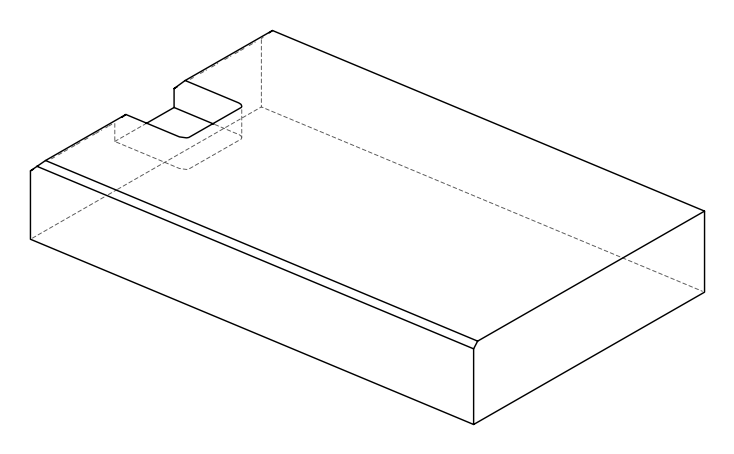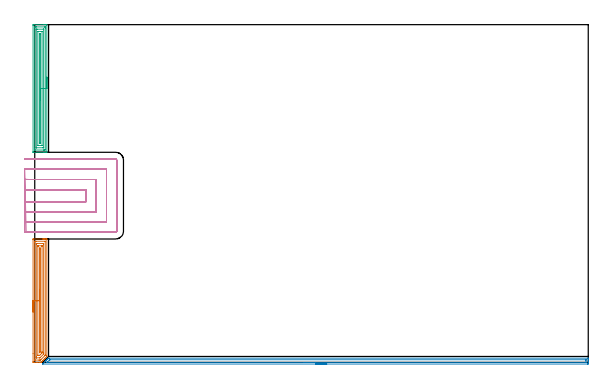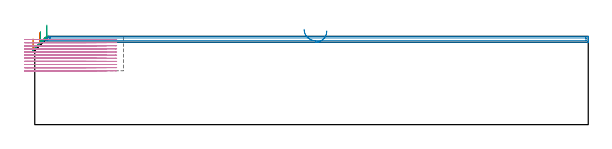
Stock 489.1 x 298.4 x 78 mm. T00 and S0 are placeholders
(PLAN: 4 operations, 1 tool changes, 37.9 min)
(1 AREA_MILL | FG_CHAMFER_SURFACE | UGT0205_001 | 4.52 min | 8607 mm3)
(2 AREA_MILL_1 | FG_CHAMFER_SURFACE_1 | UGT0205_001 | 7.87 min | 6467 mm3)
(3 AREA_MILL_2 | FG_CHAMFER_SURFACE_2 | UGT0205_001 | 4.72 min | 8883 mm3)
(4 MILL_SLOT | SLOT_PARTIAL_RECTANGULAR | NXT0201_011 | Follow Part, ap 3, ae 75% | 20.78 min | 180989 mm3)
(TOOL UGT0205_001 | Chamfer Mill 20 x 3 x 45 deg. | D20 FL50 Z2)
(TOOL NXT0201_011 | ENDMILL 12mm [2P460-1200-NA 1630] | D12 FL38 Z6)
(OP 1 AREA_MILL)
G17 G21 G94 G90
T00 M6
G54
G17 G0 G90 X-1.5 Y44.5 S1061 M3
G43 Z88. H0
Z75.8
G94 G1 Y44.538 Z74.928 F250.
Y44.652 Z74.064
Y44.841 Z73.212
Y45.103 Z72.38
Y45.437 Z71.574
Y45.84 Z70.8
Y46.308 Z70.064
Y46.84 Z69.372
Y47.429 Z68.729
Y48.072 Z68.14
Y48.764 Z67.608
Y49.5 Z67.14
Y50.274 Z66.737
Y51.08 Z66.403
Y51.912 Z66.141
Y52.764 Z65.952
Y53.628 Z65.838
Y54.5 Z65.8
Y108.413
X-1.495 Y108.907 Z65.803
X-1.491 Y108.99 Z65.806
X-1.403 Y109. Z65.894
X6.794 Z74.088
X7.393 Z74.69
X7.671 Z74.968
X8.27 Z75.567
X8.549 Z75.845
X9.105 Z76.405
X9.426 Z76.725
X10.449 Z77.748
X10.575 Z77.867
X10.7 Z77.99
Y108.896 Z77.997
X10.699 Y108.86 Z77.999
X10.7 Y5.934 Z78.
X10.696 Y5.194 Z77.99
X10.543 Y5.043 Z77.842
X9.206 Y3.706 Z76.505
X8.315 Y2.815 Z75.614
X7.292 Y1.792 Z74.591
X7.086 Y1.585 Z74.383
X6.979 Y1.478 Z74.277
X6.441 Y0.94 Z73.74
X6.209 Y0.707 Z73.505
X6.088 Y0.587 Z73.385
X5.916 Y0.416 Z73.216
X5.811 Y0.311 Z73.11
X5.639 Y0.141 Z72.938
X5.499 Y0.01 Z72.798
X5.477 Y0.008 Z72.776
X5.199 Y0. Z72.498
X4.718 Z72.017
X4.161 Z71.456
X2.128 Z69.425
X1.529 Z68.823
X-0.804 Z66.492
X-1.104 Y0.001 Z66.192
X-1.314 Y0.004 Z65.982
X-1.492 Y0.01 Z65.805
X-1.495 Y0.189 Z65.802
X-1.499 Y0.587 Z65.801
X-1.5 Y7.678 Z65.8
Y54.5
X-0.086 Z67.214
Y105.74
X-0.084 Y106.486 Z67.216
X-0.081 Y106.631 Z67.219
X-0.069 Y106.99 Z67.231
X0.29 Y106.998 Z67.59
X0.651 Y106.999 Z67.951
X1.165 Y107. Z68.465
X9.218 Y106.999 Z76.518
X9.243 Y106.998 Z76.543
X9.267 Y106.992 Z76.567
X9.277 Y106.987 Z76.577
X9.279 Y106.969 Z76.579
X9.284 Y106.776 Z76.584
X9.285 Y6.825 Z76.585
X9.282 Y6.451 Z76.582
X9.279 Y6.265 Z76.579
X9.27 Y6.231 Z76.57
X9.249 Y6.205 Z76.549
X9.206 Y6.158 Z76.506
X8.984 Y5.934 Z76.284
X5.418 Y2.369 Z72.718
X5.223 Y2.182 Z72.523
X5.039 Y2.01 Z72.339
X4.523 Y2.002 Z71.823
X4.161 Y2.001 Z71.461
X3.647 Y2. Z70.947
X0.137 Z67.437
X-0.019 Y2.001 Z67.281
X-0.043 Y2.002 Z67.257
X-0.068 Y2.008 Z67.232
X-0.079 Y2.013 Z67.221
X-0.081 Y2.03 Z67.219
X-0.085 Y2.226 Z67.215
X-0.086 Y54.5 Z67.214
X1.328 Z68.628
X1.329 Y104.161 Z68.629
X1.332 Y104.849 Z68.632
X1.334 Y104.949 Z68.634
X1.337 Y104.99 Z68.637
X1.384 Y104.996 Z68.684
X1.529 Y104.998 Z68.829
X2.257 Y105. Z69.557
X7.523 Z74.823
X7.671 Y104.997 Z74.971
X7.82 Y104.993 Z75.12
X7.858 Y104.99 Z75.158
X7.863 Y104.967 Z75.163
X7.867 Y104.916 Z75.167
X7.869 Y104.849 Z75.169
X7.87 Y104.647 Z75.17
Y103.957
X7.871 Y8.404 Z75.171
X7.87 Y7.716 Z75.17
X7.869 Y7.515 Z75.169
X7.864 Y7.31 Z75.164
X7.859 Y7.27 Z75.159
X7.842 Y7.249 Z75.142
X7.797 Y7.2 Z75.097
X7.671 Y7.071 Z74.971
X7.549 Y6.948 Z74.849
X4.751 Y4.151 Z72.051
X4.63 Y4.038 Z71.93
X4.608 Y4.019 Z71.908
X4.558 Y4.01 Z71.858
X4.459 Y4.005 Z71.759
X4.31 Y4.001 Z71.61
X1.677 Y4. Z68.977
X1.529 Y4.003 Z68.829
X1.38 Y4.007 Z68.68
X1.342 Y4.01 Z68.642
X1.335 Y4.032 Z68.635
X1.332 Y4.084 Z68.632
X1.33 Y4.151 Z68.63
X1.329 Y4.355 Z68.629
X1.328 Y5.043 Z68.628
Y54.5
X2.743 Z70.043
Y102.175
X2.744 Y102.723 Z70.044
X2.747 Y102.908 Z70.047
X2.75 Y102.972 Z70.05
X2.755 Y102.991 Z70.055
X2.777 Y102.993 Z70.077
X2.878 Y102.996 Z70.178
X3.284 Y103. Z70.584
X3.349 Z70.649
X5.982 Z73.282
X6.326 Y102.996 Z73.626
X6.411 Y102.993 Z73.711
X6.448 Y102.99 Z73.748
X6.45 Y102.963 Z73.75
X6.453 Y102.886 Z73.753
X6.455 Y102.519 Z73.755
X6.457 Y9.498 Z73.757
X6.456 Y8.95 Z73.756
X6.453 Y8.607 Z73.753
X6.45 Y8.337 Z73.75
X6.328 Y8.189 Z73.628
X5.867 Y7.716 Z73.167
X4.976 Y6.825 Z72.276
X4.563 Y6.416 Z71.863
X4.161 Y6.02 Z71.461
X4.087 Y6.009 Z71.387
X3.284 Y6.001 Z70.584
X3.218 Y6. Z70.518
X2.874 Y6.004 Z70.174
X2.788 Y6.007 Z70.088
X2.751 Y6.01 Z70.051
X2.749 Y6.037 Z70.049
X2.746 Y6.114 Z70.046
X2.743 Y6.482 Z70.043
Y54.5
X4.157 Z71.457
Y100.393
X4.161 Y100.99 Z71.461
X4.446 Y100.995 Z71.746
X5.039 Y100.99 Z72.339
X5.042 Y100.393 Z72.342
X5.043 Y9.498 Z72.343
X5.039 Y9.349 Z72.339
X4.674 Y8.978 Z71.974
X4.307 Y8.607 Z71.607
X4.232 Y8.536 Z71.532
X4.161 Y8.471 Z71.461
X4.157 Y8.607 Z71.457
Y8.611
Y54.5
Y55.372 Z71.495
Y56.236 Z71.609
Y57.088 Z71.798
Y57.92 Z72.06
Y58.726 Z72.394
Y59.5 Z72.797
Y60.236 Z73.265
Y60.928 Z73.796
Y61.571 Z74.386
Y62.16 Z75.029
Y62.692 Z75.721
Y63.16 Z76.457
Y63.563 Z77.231
Y63.897 Z78.037
Y64.159 Z78.869
Y64.348 Z79.72
Y64.462 Z80.585
Y64.5 Z81.457
G0 Z88.
M5
M2
(OP 2 AREA_MILL_1)
G17 G21 G94 G90
T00 M6
G54
G17 G0 G90 X258.05 Y-1.5 S1061 M3
G43 Z88. H0
Z82.8
G94 G1 X258.012 Z81.928 F250.
X257.898 Z81.064
X257.709 Z80.212
X257.447 Z79.38
X257.113 Z78.574
X256.71 Z77.8
X256.242 Z77.064
X255.711 Z76.372
X255.121 Z75.729
X254.478 Z75.14
X253.786 Z74.608
X253.05 Z74.14
X252.276 Z73.737
X251.47 Z73.403
X250.638 Z73.141
X249.787 Z72.952
X248.922 Z72.838
X248.05 Z72.8
X7.177
X7.019 Y-1.493 Z72.806
X7.177 Y-1.325 Z72.975
X7.697 Y-0.803 Z73.496
X9.746 Y1.246 Z75.544
X9.859 Y1.36 Z75.657
X10.752 Y2.253 Z76.551
X10.915 Y2.417 Z76.712
X11.074 Y2.575 Z76.873
X11.199 Y2.7 Z76.998
X11.354 Y2.856 Z77.151
X11.505 Y3.007 Z77.304
X11.646 Y3.147 Z77.445
X11.793 Y3.295 Z77.591
X12.093 Y3.593 Z77.89
X12.198 Y3.694 Z77.991
X12.987 Y3.7 Z78.
X488.923
X489.09 Y3.697 Z77.988
X489.098 Y3.542 Z77.834
X489.1 Y3.379 Z77.679
Y3.113 Z77.413
Y2.417 Z76.712
Y1.191 Z75.488
Y0.661 Z74.955
Y0.048 Z74.343
Y-0.217 Z74.078
Y-0.83 Z73.466
X489.097 Y-1.095 Z73.201
X489.09 Y-1.492 Z72.805
X488.884 Y-1.496 Z72.801
X488.476 Y-1.5 Z72.8
X248.05
Y-0.086 Z74.214
X11.065 Y-0.085 Z74.215
X10.943 Y-0.082 Z74.218
X10.885 Y-0.079 Z74.221
X10.882 Y-0.078 Z74.222
X10.885 Y-0.072 Z74.228
X10.965 Y0.013 Z74.313
X11.051 Y0.101 Z74.401
X11.199 Y0.25 Z74.55
X12.987 Y2.036 Z76.336
X13.183 Y2.225 Z76.525
X13.23 Y2.269 Z76.569
X13.312 Y2.279 Z76.579
X13.501 Y2.281 Z76.581
X13.881 Y2.285 Z76.585
X486.689
X486.824 Y2.284 Z76.584
X487.049 Y2.279 Z76.579
X487.091 Y2.273 Z76.573
X487.095 Y2.242 Z76.542
X487.097 Y2.209 Z76.509
X487.1 Y2.013 Z76.313
X487.099 Y0.122 Z74.422
X487.095 Y0.014 Z74.314
X487.09 Y-0.057 Z74.243
X487.084 Y-0.079 Z74.221
X486.554 Y-0.086 Z74.214
X248.05
X247.179 Z74.252
X246.314 Z74.366
X245.462 Z74.555
X244.63 Z74.817
X243.824 Z75.151
X243.05 Z75.554
X242.314 Z76.023
X241.622 Z76.554
X240.979 Z77.143
X240.39 Z77.786
X239.859 Z78.478
X239.39 Z79.214
X238.987 Z79.988
X238.653 Z80.794
X238.391 Z81.626
X238.202 Z82.478
X238.088 Z83.343
X238.05 Z84.214
G0 Z88.
M5
M2
(OP 3 AREA_MILL_2)
G17 G21 G94 G90
T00 M6
G54
G17 G0 G90 X10.7 Y252. S1061 M3
G43 Z88. H0
G94 G1 Y251.962 Z87.128 F250.
Y251.848 Z86.263
Y251.659 Z85.412
Y251.397 Z84.58
Y251.063 Z83.774
Y250.66 Z83.
Y250.191 Z82.264
Y249.66 Z81.572
Y249.071 Z80.929
Y248.428 Z80.339
Y247.736 Z79.808
Y247. Z79.34
Y246.226 Z78.937
Y245.42 Z78.603
Y244.588 Z78.341
Y243.736 Z78.152
Y242.872 Z78.038
Y242. Z78.
Y185.762
X10.698 Y185.61 Z77.988
X10.558 Y185.602 Z77.85
X10.412 Y185.6 Z77.711
X10.064 Z77.363
X9.426 Z76.721
X8.23 Z75.527
X7.671 Z74.965
X-1.316 Z65.981
X-1.385 Y185.601 Z65.913
X-1.492 Y185.61 Z65.805
X-1.499 Y185.718 Z65.799
X-1.5 Y186.208 Z65.8
X-1.499 Y297.792 Z65.801
X-1.496 Y298.191 Z65.802
X-1.492 Y298.39 Z65.805
X-1.104 Y298.4 Z66.193
X7.671 Z74.965
X8.23 Z75.527
X8.549 Z75.845
X9.108 Z76.404
X9.426 Z76.721
X10.064 Z77.363
X10.412 Z77.712
X10.558 Y298.398 Z77.85
X10.698 Y298.39 Z77.988
X10.7 Y298.238 Z78.
Y242.
X9.286 Z76.586
X9.285 Y188.138 Z76.585
X9.284 Y187.994 Z76.584
X9.279 Y187.629 Z76.579
X8.927 Y187.609 Z76.227
X8.549 Y187.603 Z75.849
X8.058 Y187.6 Z75.358
X7.671 Z74.971
X0.16 Z67.46
X-0.015 Y187.603 Z67.285
X-0.045 Y187.605 Z67.255
X-0.071 Y187.609 Z67.229
X-0.079 Y187.644 Z67.221
X-0.084 Y187.849 Z67.216
X-0.085 Y187.994 Z67.215
X-0.086 Y188.743 Z67.214
X-0.085 Y295.862 Z67.215
X-0.084 Y296.006 Z67.216
X-0.079 Y296.371 Z67.221
X0.273 Y296.391 Z67.573
X0.651 Y296.397 Z67.951
X1.142 Y296.4 Z68.442
X1.529 Z68.829
X9.04 Z76.34
X9.215 Y296.397 Z76.515
X9.245 Y296.395 Z76.545
X9.271 Y296.391 Z76.571
X9.279 Y296.356 Z76.579
X9.283 Y296.151 Z76.583
X9.285 Y296.006 Z76.585
X9.286 Y295.257 Z76.586
Y242.
X7.871 Z75.171
Y189.779
X7.869 Y189.677 Z75.169
X7.867 Y189.628 Z75.167
X7.865 Y189.611 Z75.165
X7.842 Y189.605 Z75.142
X7.671 Y189.602 Z74.971
X6.97 Y189.6 Z74.27
X1.704 Z69.004
X1.529 Y189.603 Z68.829
X1.353 Y189.608 Z68.653
X1.335 Y189.61 Z68.635
X1.333 Y189.622 Z68.633
X1.33 Y189.657 Z68.63
X1.329 Y189.711 Z68.629
X1.328 Y189.779 Z68.628
X1.329 Y294.221 Z68.629
X1.331 Y294.323 Z68.631
X1.333 Y294.372 Z68.633
X1.335 Y294.389 Z68.635
X1.358 Y294.395 Z68.658
X1.529 Y294.398 Z68.829
X2.23 Y294.4 Z69.53
X7.496 Z74.796
X7.671 Y294.397 Z74.971
X7.847 Y294.392 Z75.147
X7.865 Y294.39 Z75.165
X7.867 Y294.378 Z75.167
X7.87 Y294.343 Z75.17
X7.871 Y294.289 Z75.171
Y294.221
Y242.
X6.457 Z73.757
Y191.723
X6.455 Y191.657 Z73.755
X6.452 Y191.62 Z73.752
X6.45 Y191.61 Z73.75
X6.442 Y191.607 Z73.742
X6.337 Y191.603 Z73.637
X5.916 Y191.6 Z73.216
X3.249 Z70.549
X2.863 Y191.604 Z70.163
X2.768 Y191.608 Z70.068
X2.749 Y191.61 Z70.049
X2.747 Y191.624 Z70.047
X2.745 Y191.657 Z70.045
X2.743 Y191.732 Z70.043
Y292.277
X2.745 Y292.343 Z70.045
X2.748 Y292.38 Z70.048
X2.75 Y292.39 Z70.05
X2.758 Y292.393 Z70.058
X2.862 Y292.397 Z70.162
X3.284 Y292.4 Z70.584
X5.951 Z73.251
X6.337 Y292.396 Z73.637
X6.432 Y292.392 Z73.732
X6.451 Y292.39 Z73.751
X6.453 Y292.376 Z73.753
X6.455 Y292.343 Z73.755
X6.457 Y292.268 Z73.757
Y242.
X5.043 Z72.343
Y194.242
X5.039 Y193.61 Z72.339
X4.788 Y193.605 Z72.088
X4.161 Y193.61 Z71.461
X4.157 Y194.242 Z71.457
Y194.247
Y289.758
X4.161 Y290.39 Z71.461
X4.412 Y290.395 Z71.712
X5.039 Y290.39 Z72.339
X5.043 Y289.758 Z72.343
Y242.
Y241.128 Z72.381
Y240.263 Z72.495
Y239.412 Z72.684
Y238.58 Z72.946
Y237.774 Z73.28
Y237. Z73.683
Y236.264 Z74.152
Y235.572 Z74.683
Y234.929 Z75.272
Y234.34 Z75.915
Y233.808 Z76.607
Y233.34 Z77.343
Y232.937 Z78.117
Y232.603 Z78.923
Y232.341 Z79.755
Y232.152 Z80.607
Y232.038 Z81.471
Y232. Z82.343
G0 Z88.
M5
M2
(OP 4 MILL_SLOT)
G17 G21 G94 G90
T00 M6
G54
G17 G0 G90 X-8.995 Y141.787 S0 M3
G43 Z88. H1
Z75.236
G94 G1 X-6. Y141.957 F250.
G2 X-4.472 Y142. R27. F500.
G1 X45.4
Y152.6
X-4.472
G2 X-6. Y152.643 R27.
G1 X-8.995 Y152.813 F250.
X-8.989 Y132.68
X-6. Y132.935
G2 X-4.472 Y133. R18. F500.
G1 X54.4
Y161.6
X-4.472
G2 X-6. Y161.665 R18.
G1 X-8.989 Y161.92 F250.
X-8.956 Y123.36
X-6. Y123.869
G2 X-4.472 Y124. R9. F500.
G1 X63.4
Y170.6
X-4.472
G2 X-6. Y170.731 R9.
G1 X-8.956 Y171.24 F250.
X-7.472 Y115.
X-4.472
X71.5 F500.
G3 X72.4 Y115.9 R0.9
G1 Y178.7
G3 X71.5 Y179.6 R0.9
G1 X-4.472
X-7.472 F250.
G0 X-9. Y141.957 Z72.473
G1 X-6. Y141.998
G2 X-5.634 Y142. R27. F500.
G1 X45.4
Y152.6
X-5.633
G2 X-6. Y152.602 R27.
G1 X-9. Y152.643 F250.
X-8.999 Y132.935
X-6. Y132.996
G2 X-5.634 Y133. R18. F500.
G1 X54.4
Y161.6
X-5.633
G2 X-6. Y161.604 R18.
G1 X-8.999 Y161.665 F250.
X-8.998 Y123.87
X-6. Y123.993
G2 X-5.634 Y124. R9. F500.
G1 X63.4
Y170.6
X-5.633
G2 X-6. Y170.607 R9.
G1 X-8.998 Y170.73 F250.
X-8.634 Y115.
X-5.634
X71.5 F500.
G3 X72.4 Y115.9 R0.9
G1 Y178.7
G3 X71.5 Y179.6 R0.9
G1 X-5.633
X-8.633 F250.
G0 X-9. Y142. Z69.709
G1 X-6.
X45.4 F500.
Y152.6
X-6.
X-9. F250.
Y133.
X-6.
X54.4 F500.
Y161.6
X-6.
X-9. F250.
Y124.
X-6.
X63.4 F500.
Y170.6
X-6.
X-9. F250.
Y115.
X-6.
X71.5 F500.
G3 X72.4 Y115.9 R0.9
G1 Y178.7
G3 X71.5 Y179.6 R0.9
G1 X-6.
X-9. F250.
G0 Y142. Z66.945
G1 X-6.
X45.4 F500.
Y152.6
X-6.
X-9. F250.
Y133.
X-6.
X54.4 F500.
Y161.6
X-6.
X-9. F250.
Y124.
X-6.
X63.4 F500.
Y170.6
X-6.
X-9. F250.
Y115.
X-6.
X71.5 F500.
G3 X72.4 Y115.9 R0.9
G1 Y178.7
G3 X71.5 Y179.6 R0.9
G1 X-6.
X-9. F250.
G0 Y142. Z64.182
G1 X-6.
X45.4 F500.
Y152.6
X-6.
X-9. F250.
Y133.
X-6.
X54.4 F500.
Y161.6
X-6.
X-9. F250.
Y124.
X-6.
X63.4 F500.
Y170.6
X-6.
X-9. F250.
Y115.
X-6.
X71.5 F500.
G3 X72.4 Y115.9 R0.9
G1 Y178.7
G3 X71.5 Y179.6 R0.9
G1 X-6.
X-9. F250.
G0 Y142. Z61.418
G1 X-6.
X45.4 F500.
Y152.6
X-6.
X-9. F250.
Y133.
X-6.
X54.4 F500.
Y161.6
X-6.
X-9. F250.
Y124.
X-6.
X63.4 F500.
Y170.6
X-6.
X-9. F250.
Y115.
X-6.
X71.5 F500.
G3 X72.4 Y115.9 R0.9
G1 Y178.7
G3 X71.5 Y179.6 R0.9
G1 X-6.
X-9. F250.
G0 Y142. Z58.655
G1 X-6.
X45.4 F500.
Y152.6
X-6.
X-9. F250.
Y133.
X-6.
X54.4 F500.
Y161.6
X-6.
X-9. F250.
Y124.
X-6.
X63.4 F500.
Y170.6
X-6.
X-9. F250.
Y115.
X-6.
X71.5 F500.
G3 X72.4 Y115.9 R0.9
G1 Y178.7
G3 X71.5 Y179.6 R0.9
G1 X-6.
X-9. F250.
G0 Y142. Z55.891
G1 X-6.
X45.4 F500.
Y152.6
X-6.
X-9. F250.
Y133.
X-6.
X54.4 F500.
Y161.6
X-6.
X-9. F250.
Y124.
X-6.
X63.4 F500.
Y170.6
X-6.
X-9. F250.
Y115.
X-6.
X71.5 F500.
G3 X72.4 Y115.9 R0.9
G1 Y178.7
G3 X71.5 Y179.6 R0.9
G1 X-6.
X-9. F250.
G0 Y142. Z53.127
G1 X-6.
X45.4 F500.
Y152.6
X-6.
X-9. F250.
Y133.
X-6.
X54.4 F500.
Y161.6
X-6.
X-9. F250.
Y124.
X-6.
X63.4 F500.
Y170.6
X-6.
X-9. F250.
Y115.
X-6.
X71.5 F500.
G3 X72.4 Y115.9 R0.9
G1 Y178.7
G3 X71.5 Y179.6 R0.9
G1 X-6.
X-9. F250.
G0 Y142. Z50.364
G1 X-6.
X45.4 F500.
Y152.6
X-6.
X-9. F250.
Y133.
X-6.
X54.4 F500.
Y161.6
X-6.
X-9. F250.
Y124.
X-6.
X63.4 F500.
Y170.6
X-6.
X-9. F250.
Y115.
X-6.
X71.5 F500.
G3 X72.4 Y115.9 R0.9
G1 Y178.7
G3 X71.5 Y179.6 R0.9
G1 X-6.
X-9. F250.
G0 Y142. Z47.6
G1 X-6.
X45.4 F500.
Y152.6
X-6.
X-9. F250.
Y133.
X-6.
X54.4 F500.
Y161.6
X-6.
X-9. F250.
Y124.
X-6.
X63.4 F500.
Y170.6
X-6.
X-9. F250.
Y115.
X-6.
X71.5 F500.
G3 X72.4 Y115.9 R0.9
G1 Y178.7
G3 X71.5 Y179.6 R0.9
G1 X-6.
X-9. F250.
G0 Z88.
M5
M2
